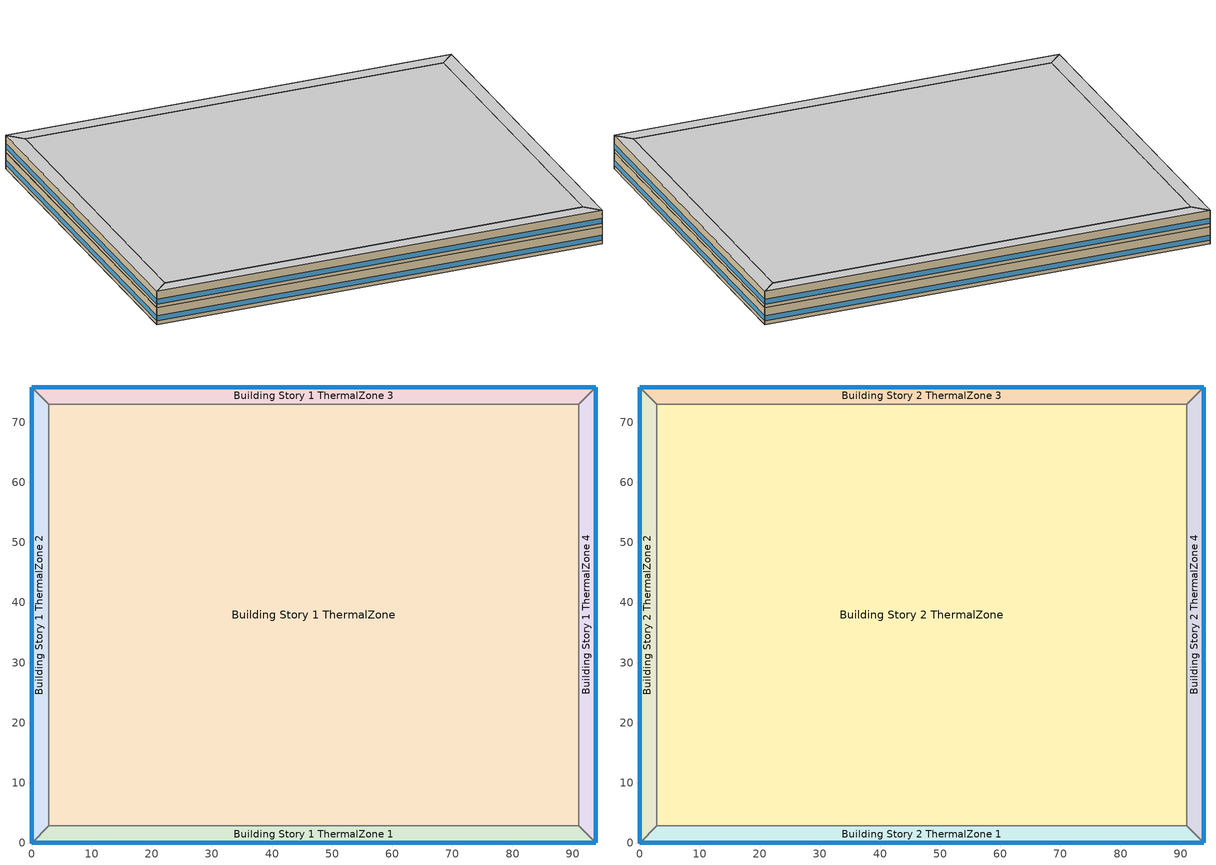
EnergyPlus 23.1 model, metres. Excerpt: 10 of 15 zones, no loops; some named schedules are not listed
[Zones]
Building Story 1 ThermalZone
 floor ground (Typical Insulated Carpeted 8in Slab Floor): 91.04,2.83 2.83,2.83 2.83,73.03 91.04,73.03 z0
 wall adiabatic (Typical Interior Wall): 2.83,2.83 91.04,2.83 91.04,73.03 2.83,73.03 2.83,2.83 z0:3.6
 ceiling adiabatic (Typical Interior Floor): 91.04,73.03 2.83,73.03 2.83,2.83 91.04,2.83 z3.6
Building Story 1 ThermalZone 1
 floor ground (Typical Insulated Carpeted 8in Slab Floor): 93.87,0 0,0 2.83,2.83 91.04,2.83 z0
 wall outside (Typical Insulated Steel Framed Exterior Wall R-20.41): 0,0 93.87,0 z0:3.6
 wall adiabatic (Typical Interior Wall): 93.87,0 91.04,2.83 2.83,2.83 0,0 z0:3.6
 window (U 0.48 SHGC 0.40 Dbl Ref-D Clr 6mm/13mm): 0.03,0 93.84,0 z0.76:1.84
 ceiling adiabatic (Typical Interior Ceiling): 91.04,2.83 2.83,2.83 0,0 93.87,0 z3.6
Building Story 1 ThermalZone 2
 floor ground (Typical Insulated Carpeted 8in Slab Floor): 0,0 0,75.85 2.83,73.03 2.83,2.83 z0
 wall outside (Typical Insulated Steel Framed Exterior Wall R-20.41): 0,75.85 0,0 z0:3.6
 wall adiabatic (Typical Interior Wall): 0,0 2.83,2.83 2.83,73.03 0,75.85 z0:3.6
 window (U 0.48 SHGC 0.40 Dbl Ref-D Clr 6mm/13mm): 0,75.83 0,0.03 z0.76:1.84
 ceiling adiabatic (Typical Interior Ceiling): 2.83,2.83 2.83,73.03 0,75.85 0,0 z3.6
Building Story 1 ThermalZone 3
 floor ground (Typical Insulated Carpeted 8in Slab Floor): 0,75.85 93.86,75.85 91.04,73.03 2.83,73.03 z0
 wall outside (Typical Insulated Steel Framed Exterior Wall R-20.41): 93.86,75.85 0,75.85 z0:3.6
 wall adiabatic (Typical Interior Wall): 0,75.85 2.83,73.03 91.04,73.03 93.86,75.85 z0:3.6
 window (U 0.48 SHGC 0.40 Dbl Ref-D Clr 6mm/13mm): 93.84,75.85 0.03,75.85 z0.76:1.84
 ceiling adiabatic (Typical Interior Ceiling): 2.83,73.03 91.04,73.03 93.86,75.85 0,75.85 z3.6
Building Story 1 ThermalZone 4
 floor ground (Typical Insulated Carpeted 8in Slab Floor): 93.86,75.85 93.87,0 91.04,2.83 91.04,73.03 z0
 wall outside (Typical Insulated Steel Framed Exterior Wall R-20.41): 93.87,0 93.86,75.85 z0:3.6
 wall adiabatic (Typical Interior Wall): 93.86,75.85 91.04,73.03 91.04,2.83 93.87,0 z0:3.6
 window (U 0.48 SHGC 0.40 Dbl Ref-D Clr 6mm/13mm): 93.87,0.03 93.86,75.83 z0.76:1.84
 ceiling adiabatic (Typical Interior Ceiling): 91.04,73.03 91.04,2.83 93.87,0 93.86,75.85 z3.6
Building Story 2 ThermalZone
 floor adiabatic (Typical Interior Floor): 91.04,2.83 2.83,2.83 2.83,73.03 91.04,73.03 z3.6
 wall adiabatic (Typical Interior Wall): 2.83,2.83 91.04,2.83 91.04,73.03 2.83,73.03 2.83,2.83 z3.6:7.2
 ceiling adiabatic (Typical Interior Ceiling): 91.04,73.03 2.83,73.03 2.83,2.83 91.04,2.83 z7.2
Building Story 2 ThermalZone 1
 floor adiabatic (Typical Interior Ceiling): 93.87,0 0,0 2.83,2.83 91.04,2.83 z3.6
 wall outside (Typical Insulated Steel Framed Exterior Wall R-20.41): 0,0 93.87,0 z3.6:7.2
 wall adiabatic (Typical Interior Wall): 93.87,0 91.04,2.83 2.83,2.83 0,0 z3.6:7.2
 window (U 0.48 SHGC 0.40 Dbl Ref-D Clr 6mm/13mm): 0.03,0 93.84,0 z4.36:5.44
 ceiling adiabatic (Typical Interior Ceiling): 91.04,2.83 2.83,2.83 0,0 93.87,0 z7.2
Building Story 2 ThermalZone 2
 floor adiabatic (Typical Interior Ceiling): 0,0 0,75.85 2.83,73.03 2.83,2.83 z3.6
 wall outside (Typical Insulated Steel Framed Exterior Wall R-20.41): 0,75.85 0,0 z3.6:7.2
 wall adiabatic (Typical Interior Wall): 0,0 2.83,2.83 2.83,73.03 0,75.85 z3.6:7.2
 window (U 0.48 SHGC 0.40 Dbl Ref-D Clr 6mm/13mm): 0,75.83 0,0.03 z4.36:5.44
 ceiling adiabatic (Typical Interior Ceiling): 2.83,2.83 2.83,73.03 0,75.85 0,0 z7.2
Building Story 2 ThermalZone 3
 floor adiabatic (Typical Interior Ceiling): 0,75.85 93.86,75.85 91.04,73.03 2.83,73.03 z3.6
 wall outside (Typical Insulated Steel Framed Exterior Wall R-20.41): 93.86,75.85 0,75.85 z3.6:7.2
 wall adiabatic (Typical Interior Wall): 0,75.85 2.83,73.03 91.04,73.03 93.86,75.85 z3.6:7.2
 window (U 0.48 SHGC 0.40 Dbl Ref-D Clr 6mm/13mm): 93.84,75.85 0.03,75.85 z4.36:5.44
 ceiling adiabatic (Typical Interior Ceiling): 2.83,73.03 91.04,73.03 93.86,75.85 0,75.85 z7.2
Building Story 2 ThermalZone 4
 floor adiabatic (Typical Interior Ceiling): 93.86,75.85 93.87,0 91.04,2.83 91.04,73.03 z3.6
 wall outside (Typical Insulated Steel Framed Exterior Wall R-20.41): 93.87,0 93.86,75.85 z3.6:7.2
 wall adiabatic (Typical Interior Wall): 93.86,75.85 91.04,73.03 91.04,2.83 93.87,0 z3.6:7.2
 window (U 0.48 SHGC 0.40 Dbl Ref-D Clr 6mm/13mm): 93.87,0.03 93.86,75.83 z4.36:5.44
 ceiling adiabatic (Typical Interior Ceiling): 91.04,73.03 91.04,2.83 93.87,0 93.86,75.85 z7.2
[Building]
bld_31: Terrain=City
[Site:Location]
Laramie General Brees Field_WY_USA: Latitude {deg}=41.3149; Longitude {deg}=-105.578; Time Zone {hr}=-7; Elevation {m}=2215
[Site:GroundTemperature:FCfactorMethod]
8.6, 2.8, -4.1, -8.8, -2.2, 0.3, 6.7, 10.1, 16.5, 20.6, 19.2, 14.7
[Site:WaterMainsTemperature]
Calculation Method=Correlation; Annual Average Outdoor Air Temperature {C}=8.96667; Maximum Difference In Monthly Average Outdoor Air Temperatures {deltaC}=26.2
[SizingPeriod:DesignDay] Day of Month=21; Dry-Bulb Temperature Range Modifier Type=DefaultMultipliers; Humidity Condition Type=Wetbulb; Barometric Pressure {Pa}=98769; Rain Indicator=No; Snow Indicator=No; Daylight Saving Time Indicator=No; Begin Environment Reset Mode=FullResetAtBeginEnvironment
Name | Month | Day Type | Maximum Dry-Bulb Temperature {C} | Daily Dry-Bulb Temperature Range {deltaC} | Wetbulb or DewPoint at Maximum Dry-Bulb {C} | Wind Speed {m/s} | Wind Direction {deg} | Solar Model Indicator | ASHRAE Clear Sky Optical Depth for Beam Irradiance (taub) | ASHRAE Clear Sky Optical Depth for Diffuse Irradiance (taud) | Sky Clearness
Buffalo Niagara Intl Ap Ann Clg .4% Condns DB=>MWB 1 | 7 | SummerDesignDay | 30.3 | 9.3 | 21.8 | 5.7 | 240 | ASHRAETau | 0.462 | 2.001
Buffalo Niagara Intl Ap Ann Clg .4% Condns WB=>MDB 1 | 7 | SummerDesignDay | 27.8 | 9.3 | 23.8 | 5.7 | 240 | ASHRAETau | 0.462 | 2.001
Buffalo Niagara Intl Ap Ann Htg 99.6% Condns DB 1 | 1 | WinterDesignDay | -16.3 | 0 | -16.3 | 5.1 | 270 | ASHRAEClearSky |  |  | 0
[Material] Thermal Absorptance=0.9; Solar Absorptance=0.7
Name | Roughness | Thickness {m} | Conductivity {W/m-K} | Density {kg/m3} | Specific Heat {J/kg-K} | Visible Absorptance
100mm Normalweight concrete floor | MediumRough | 0.1016 | 2.31045 | 2322 | 832.557 | 0.7
25mm Stucco | Smooth | 0.0254 | 0.72 | 1856 | 840 | 0.7
5/8 in. Gypsum Board | MediumSmooth | 0.0159 | 0.16 | 800 | 1090 | 0.7
8 in. Normalweight Concrete Floor | MediumRough | 0.2032 | 2.31 | 2322 | 832 | 0.7
G01 13mm gypsum board | Smooth | 0.0127 | 0.160031 | 800.001 | 1090.73 | 0.5
[Material:NoMass] Roughness=Smooth; Thermal Absorptance=0.9; Solar Absorptance=0.7
Name | Thermal Resistance {m2-K/W} | Visible Absorptance
CP02 CARPET PAD; Typical Carpet Pad | 0.21648 | 0.8
Typical Insulation R-18.23 | 3.21036 | 0.7
[WindowMaterial:Gas]
AIR 13MM: Gas Type=Air; Thickness {m}=0.0127
[WindowMaterial:Glazing] Optical Data Type=SpectralAverage; Thickness {m}=0.006; Infrared Transmittance at Normal Incidence=0; Front Side Infrared Hemispherical Emissivity=0.84; Conductivity {W/m-K}=0.9; Dirt Correction Factor for Solar and Visible Transmittance=1; Solar Diffusing=No
Name | Solar Transmittance at Normal Incidence | Front Side Solar Reflectance at Normal Incidence | Back Side Solar Reflectance at Normal Incidence | Visible Transmittance at Normal Incidence | Front Side Visible Reflectance at Normal Incidence | Back Side Visible Reflectance at Normal Incidence | Back Side Infrared Hemispherical Emissivity
CLEAR 6MM | 0.775 | 0.071 | 0.071 | 0.881 | 0.08 | 0.08 | 0.84
REF D CLEAR 6MM | 0.429 | 0.308 | 0.379 | 0.334 | 0.453 | 0.505 | 0.82
[Construction]
InteriorFurnishings 1: Std Wood 6inch 1
InteriorFurnishings 2: Std Wood 6inch 2
Typical Insulated Carpeted 8in Slab Floor: 8 in. Normalweight Concrete Floor, Typical Carpet Pad
Typical Insulated Steel Framed Exterior Wall R-20.41: 25mm Stucco, 5/8 in. Gypsum Board, Typical Insulation R-18.23, 5/8 in. Gypsum Board
Typical Interior Ceiling: CP02 CARPET PAD, 100mm Normalweight concrete floor
Typical Interior Floor: 100mm Normalweight concrete floor, CP02 CARPET PAD
Typical Interior Wall: G01 13mm gypsum board, G01 13mm gypsum board
U 0.48 SHGC 0.40 Dbl Ref-D Clr 6mm/13mm: REF D CLEAR 6MM, AIR 13MM, CLEAR 6MM
[SurfaceProperty:SurroundingSurfaces] Surrounding Surface 1=SurroundingSurface1; Surrounding Surface 1 View Factor=0.5
Name | Surrounding Surface 1 Temperature Schedule
SrdSurfs:Surface 56 | Srf-Surface 56-Tmp
SrdSurfs:Surface 44 | Srf-Surface 44-Tmp
SrdSurfs:Surface 50 | Srf-Surface 50-Tmp
SrdSurfs:Surface 38 | Srf-Surface 38-Tmp
[SurfaceProperty:LocalEnvironment]
Name | Exterior Surface | Surrounding Surfaces Object
LocEnv:Surface 44 | Surface 44 | SrdSurfs:Surface 56
LocEnv:Surface 56 | Surface 56 | SrdSurfs:Surface 44
LocEnv:Surface 50 | Surface 50 | SrdSurfs:Surface 38
LocEnv:Surface 38 | Surface 38 | SrdSurfs:Surface 50
[Zone] Part of Total Floor Area=Yes
Name | Multiplier
Building Story 1 ThermalZone; Building Story 1 ThermalZone 1; Building Story 1 ThermalZone 2; Building Story 1 ThermalZone 3; Building Story 1 ThermalZone 4 | 1
Building Story 2 ThermalZone; Building Story 2 ThermalZone 1; Building Story 2 ThermalZone 2; Building Story 2 ThermalZone 3; Building Story 2 ThermalZone 4 | 28
[Space]
Name | Zone | Space Type
Building Story 1 Space | Building Story 1 ThermalZone | Story Ground Blended Space Type
Building Story 1 Space 1 | Building Story 1 ThermalZone 1 | Story Ground Blended Space Type
Building Story 1 Space 2 | Building Story 1 ThermalZone 2 | Story Ground Blended Space Type
Building Story 1 Space 3 | Building Story 1 ThermalZone 3 | Story Ground Blended Space Type
Building Story 1 Space 4 | Building Story 1 ThermalZone 4 | Story Ground Blended Space Type
Building Story 2 Space | Building Story 2 ThermalZone | Story Mid Blended Space Type
Building Story 2 Space 1 | Building Story 2 ThermalZone 1 | Story Mid Blended Space Type
Building Story 2 Space 2 | Building Story 2 ThermalZone 2 | Story Mid Blended Space Type
Building Story 2 Space 3 | Building Story 2 ThermalZone 3 | Story Mid Blended Space Type
Building Story 2 Space 4 | Building Story 2 ThermalZone 4 | Story Mid Blended Space Type
[SpaceList]
Story Ground Blended Space Type: Building Story 1 Space 2, Building Story 1 Space 4, Building Story 1 Space, Building Story 1 Space 1, Building Story 1 Space 3
Story Mid Blended Space Type: Building Story 2 Space 1, Building Story 2 Space, Building Story 2 Space 2, Building Story 2 Space 3, Building Story 2 Space 4
[InternalMass]
Name | Construction | Zone or ZoneList | Space or SpaceList | Surface Area {m2}
Building Story 1 Space 2 Office OfficeLarge Data Center A  - Story Ground Mass; Building Story 1 Space 2 Office OfficeLarge Data Center C  - Story Ground Mass | InteriorFurnishings 1 | Building Story 1 ThermalZone 2 | Building Story 1 Space 2 | 0.424495
Building Story 1 Space 4 Office OfficeLarge Data Center A  - Story Ground Mass; Building Story 1 Space 4 Office OfficeLarge Data Center C  - Story Ground Mass | InteriorFurnishings 1 | Building Story 1 ThermalZone 4 | Building Story 1 Space 4 | 0.424495
Building Story 1 Space Office OfficeLarge Data Center A  - Story Ground Mass; Building Story 1 Space Office OfficeLarge Data Center C  - Story Ground Mass | InteriorFurnishings 1 | Building Story 1 ThermalZone | Building Story 1 Space | 12.7256
Building Story 1 Space 1 Office OfficeLarge Data Center A  - Story Ground Mass; Building Story 1 Space 1 Office OfficeLarge Data Center C  - Story Ground Mass | InteriorFurnishings 1 | Building Story 1 ThermalZone 1 | Building Story 1 Space 1 | 0.529192
Building Story 1 Space 3 Office OfficeLarge Data Center A  - Story Ground Mass; Building Story 1 Space 3 Office OfficeLarge Data Center C  - Story Ground Mass | InteriorFurnishings 1 | Building Story 1 ThermalZone 3 | Building Story 1 Space 3 | 0.529189
Building Story 1 Space 2 Office OfficeLarge Data Center B  - Story Ground Mass | InteriorFurnishings 1 | Building Story 1 ThermalZone 2 | Building Story 1 Space 2 | 3.81072
Building Story 1 Space 4 Office OfficeLarge Data Center B  - Story Ground Mass | InteriorFurnishings 1 | Building Story 1 ThermalZone 4 | Building Story 1 Space 4 | 3.81072
Building Story 1 Space Office OfficeLarge Data Center B  - Story Ground Mass | InteriorFurnishings 1 | Building Story 1 ThermalZone | Building Story 1 Space | 114.239
Building Story 1 Space 1 Office OfficeLarge Data Center B  - Story Ground Mass | InteriorFurnishings 1 | Building Story 1 ThermalZone 1 | Building Story 1 Space 1 | 4.75059
Building Story 1 Space 3 Office OfficeLarge Data Center B  - Story Ground Mass | InteriorFurnishings 1 | Building Story 1 ThermalZone 3 | Building Story 1 Space 3 | 4.75057
Building Story 1 Space 2 Office OfficeLarge Main Data Center A  - Story Ground Mass; Building Story 1 Space 2 Office OfficeLarge Main Data Center C  - Story Ground Mass | InteriorFurnishings 1 | Building Story 1 ThermalZone 2 | Building Story 1 Space 2 | 0.763187
Building Story 1 Space 4 Office OfficeLarge Main Data Center A  - Story Ground Mass; Building Story 1 Space 4 Office OfficeLarge Main Data Center C  - Story Ground Mass | InteriorFurnishings 1 | Building Story 1 ThermalZone 4 | Building Story 1 Space 4 | 0.763187
Building Story 1 Space Office OfficeLarge Main Data Center A  - Story Ground Mass; Building Story 1 Space Office OfficeLarge Main Data Center C  - Story Ground Mass | InteriorFurnishings 1 | Building Story 1 ThermalZone | Building Story 1 Space | 22.8791
Building Story 1 Space 1 Office OfficeLarge Main Data Center A  - Story Ground Mass; Building Story 1 Space 1 Office OfficeLarge Main Data Center C  - Story Ground Mass | InteriorFurnishings 1 | Building Story 1 ThermalZone 1 | Building Story 1 Space 1 | 0.951419
Building Story 1 Space 3 Office OfficeLarge Main Data Center A  - Story Ground Mass; Building Story 1 Space 3 Office OfficeLarge Main Data Center C  - Story Ground Mass | InteriorFurnishings 1 | Building Story 1 ThermalZone 3 | Building Story 1 Space 3 | 0.951415
Building Story 1 Space 2 Office OfficeLarge Main Data Center B  - Story Ground Mass | InteriorFurnishings 1 | Building Story 1 ThermalZone 2 | Building Story 1 Space 2 | 6.85119
Building Story 1 Space 4 Office OfficeLarge Main Data Center B  - Story Ground Mass | InteriorFurnishings 1 | Building Story 1 ThermalZone 4 | Building Story 1 Space 4 | 6.85119
Building Story 1 Space Office OfficeLarge Main Data Center B  - Story Ground Mass | InteriorFurnishings 1 | Building Story 1 ThermalZone | Building Story 1 Space | 205.387
Building Story 1 Space 1 Office OfficeLarge Main Data Center B  - Story Ground Mass | InteriorFurnishings 1 | Building Story 1 ThermalZone 1 | Building Story 1 Space 1 | 8.54096
Building Story 1 Space 3 Office OfficeLarge Main Data Center B  - Story Ground Mass | InteriorFurnishings 1 | Building Story 1 ThermalZone 3 | Building Story 1 Space 3 | 8.54092
Building Story 1 Space 2 SecondarySchool Auditorium A  - Story Ground Mass; Building Story 1 Space 2 SecondarySchool Auditorium C  - Story Ground Mass | InteriorFurnishings 1 | Building Story 1 ThermalZone 2 | Building Story 1 Space 2 | 3.41402
Building Story 1 Space 4 SecondarySchool Auditorium A  - Story Ground Mass; Building Story 1 Space 4 SecondarySchool Auditorium C  - Story Ground Mass | InteriorFurnishings 1 | Building Story 1 ThermalZone 4 | Building Story 1 Space 4 | 3.41402
Building Story 1 Space SecondarySchool Auditorium A  - Story Ground Mass; Building Story 1 Space SecondarySchool Auditorium C  - Story Ground Mass | InteriorFurnishings 1 | Building Story 1 ThermalZone | Building Story 1 Space | 102.347
Building Story 1 Space 1 SecondarySchool Auditorium A  - Story Ground Mass; Building Story 1 Space 1 SecondarySchool Auditorium C  - Story Ground Mass | InteriorFurnishings 1 | Building Story 1 ThermalZone 1 | Building Story 1 Space 1 | 4.25605
Building Story 1 Space 3 SecondarySchool Auditorium A  - Story Ground Mass; Building Story 1 Space 3 SecondarySchool Auditorium C  - Story Ground Mass | InteriorFurnishings 1 | Building Story 1 ThermalZone 3 | Building Story 1 Space 3 | 4.25603
Building Story 1 Space 2 SecondarySchool Auditorium B  - Story Ground Mass | InteriorFurnishings 1 | Building Story 1 ThermalZone 2 | Building Story 1 Space 2 | 30.6479
Building Story 1 Space 4 SecondarySchool Auditorium B  - Story Ground Mass | InteriorFurnishings 1 | Building Story 1 ThermalZone 4 | Building Story 1 Space 4 | 30.6479
Building Story 1 Space SecondarySchool Auditorium B  - Story Ground Mass | InteriorFurnishings 1 | Building Story 1 ThermalZone | Building Story 1 Space | 918.772
Building Story 1 Space 1 SecondarySchool Auditorium B  - Story Ground Mass | InteriorFurnishings 1 | Building Story 1 ThermalZone 1 | Building Story 1 Space 1 | 38.2069
Building Story 1 Space 3 SecondarySchool Auditorium B  - Story Ground Mass | InteriorFurnishings 1 | Building Story 1 ThermalZone 3 | Building Story 1 Space 3 | 38.2067
Building Story 1 Space 2 SecondarySchool Cafeteria A  - Story Ground Mass; Building Story 1 Space 2 SecondarySchool Cafeteria C  - Story Ground Mass | InteriorFurnishings 1 | Building Story 1 ThermalZone 2 | Building Story 1 Space 2 | 2.16086
Building Story 1 Space 4 SecondarySchool Cafeteria A  - Story Ground Mass; Building Story 1 Space 4 SecondarySchool Cafeteria C  - Story Ground Mass | InteriorFurnishings 1 | Building Story 1 ThermalZone 4 | Building Story 1 Space 4 | 2.16086
Building Story 1 Space SecondarySchool Cafeteria A  - Story Ground Mass; Building Story 1 Space SecondarySchool Cafeteria C  - Story Ground Mass | InteriorFurnishings 1 | Building Story 1 ThermalZone | Building Story 1 Space | 64.7788
Building Story 1 Space 1 SecondarySchool Cafeteria A  - Story Ground Mass; Building Story 1 Space 1 SecondarySchool Cafeteria C  - Story Ground Mass | InteriorFurnishings 1 | Building Story 1 ThermalZone 1 | Building Story 1 Space 1 | 2.69381
Building Story 1 Space 3 SecondarySchool Cafeteria A  - Story Ground Mass; Building Story 1 Space 3 SecondarySchool Cafeteria C  - Story Ground Mass | InteriorFurnishings 1 | Building Story 1 ThermalZone 3 | Building Story 1 Space 3 | 2.6938
Building Story 1 Space 2 SecondarySchool Cafeteria B  - Story Ground Mass | InteriorFurnishings 1 | Building Story 1 ThermalZone 2 | Building Story 1 Space 2 | 19.3982
Building Story 1 Space 4 SecondarySchool Cafeteria B  - Story Ground Mass | InteriorFurnishings 1 | Building Story 1 ThermalZone 4 | Building Story 1 Space 4 | 19.3982
Building Story 1 Space SecondarySchool Cafeteria B  - Story Ground Mass | InteriorFurnishings 1 | Building Story 1 ThermalZone | Building Story 1 Space | 581.525
Building Story 1 Space 1 SecondarySchool Cafeteria B  - Story Ground Mass | InteriorFurnishings 1 | Building Story 1 ThermalZone 1 | Building Story 1 Space 1 | 24.1825
Building Story 1 Space 3 SecondarySchool Cafeteria B  - Story Ground Mass | InteriorFurnishings 1 | Building Story 1 ThermalZone 3 | Building Story 1 Space 3 | 24.1824
Building Story 1 Space 2 SecondarySchool Classroom A  - Story Ground Mass; Building Story 1 Space 2 SecondarySchool Classroom C  - Story Ground Mass | InteriorFurnishings 1 | Building Story 1 ThermalZone 2 | Building Story 1 Space 2 | 4.96763
Building Story 1 Space 4 SecondarySchool Classroom A  - Story Ground Mass; Building Story 1 Space 4 SecondarySchool Classroom C  - Story Ground Mass | InteriorFurnishings 1 | Building Story 1 ThermalZone 4 | Building Story 1 Space 4 | 4.96763
Building Story 1 Space SecondarySchool Classroom A  - Story Ground Mass; Building Story 1 Space SecondarySchool Classroom C  - Story Ground Mass | InteriorFurnishings 1 | Building Story 1 ThermalZone | Building Story 1 Space | 148.921
Building Story 1 Space 1 SecondarySchool Classroom A  - Story Ground Mass; Building Story 1 Space 1 SecondarySchool Classroom C  - Story Ground Mass | InteriorFurnishings 1 | Building Story 1 ThermalZone 1 | Building Story 1 Space 1 | 6.19284
Building Story 1 Space 3 SecondarySchool Classroom A  - Story Ground Mass; Building Story 1 Space 3 SecondarySchool Classroom C  - Story Ground Mass | InteriorFurnishings 1 | Building Story 1 ThermalZone 3 | Building Story 1 Space 3 | 6.19282
Building Story 1 Space 2 SecondarySchool Classroom A end_b - Story Ground Mass; Building Story 1 Space 2 SecondarySchool Classroom C end_b - Story Ground Mass | InteriorFurnishings 1 | Building Story 1 ThermalZone 2 | Building Story 1 Space 2 | 7.35715
Building Story 1 Space 4 SecondarySchool Classroom A end_b - Story Ground Mass; Building Story 1 Space 4 SecondarySchool Classroom C end_b - Story Ground Mass | InteriorFurnishings 1 | Building Story 1 ThermalZone 4 | Building Story 1 Space 4 | 7.35715
Building Story 1 Space SecondarySchool Classroom A end_b - Story Ground Mass; Building Story 1 Space SecondarySchool Classroom C end_b - Story Ground Mass | InteriorFurnishings 1 | Building Story 1 ThermalZone | Building Story 1 Space | 220.555
Building Story 1 Space 1 SecondarySchool Classroom A end_b - Story Ground Mass; Building Story 1 Space 1 SecondarySchool Classroom C end_b - Story Ground Mass | InteriorFurnishings 1 | Building Story 1 ThermalZone 1 | Building Story 1 Space 1 | 9.17171
Building Story 1 Space 3 SecondarySchool Classroom A end_b - Story Ground Mass; Building Story 1 Space 3 SecondarySchool Classroom C end_b - Story Ground Mass | InteriorFurnishings 1 | Building Story 1 ThermalZone 3 | Building Story 1 Space 3 | 9.17167
Building Story 1 Space 2 SecondarySchool ComputerRoom A  - Story Ground Mass; Building Story 1 Space 2 SecondarySchool ComputerRoom C  - Story Ground Mass | InteriorFurnishings 1 | Building Story 1 ThermalZone 2 | Building Story 1 Space 2 | 3.29887
Building Story 1 Space 4 SecondarySchool ComputerRoom A  - Story Ground Mass; Building Story 1 Space 4 SecondarySchool ComputerRoom C  - Story Ground Mass | InteriorFurnishings 1 | Building Story 1 ThermalZone 4 | Building Story 1 Space 4 | 3.29887
Building Story 1 Space SecondarySchool ComputerRoom A  - Story Ground Mass; Building Story 1 Space SecondarySchool ComputerRoom C  - Story Ground Mass | InteriorFurnishings 1 | Building Story 1 ThermalZone | Building Story 1 Space | 98.8944
Building Story 1 Space 1 SecondarySchool ComputerRoom A  - Story Ground Mass; Building Story 1 Space 1 SecondarySchool ComputerRoom C  - Story Ground Mass | InteriorFurnishings 1 | Building Story 1 ThermalZone 1 | Building Story 1 Space 1 | 4.11249
Building Story 1 Space 3 SecondarySchool ComputerRoom A  - Story Ground Mass; Building Story 1 Space 3 SecondarySchool ComputerRoom C  - Story Ground Mass | InteriorFurnishings 1 | Building Story 1 ThermalZone 3 | Building Story 1 Space 3 | 4.11248
Building Story 1 Space 2 SecondarySchool ComputerRoom B  - Story Ground Mass | InteriorFurnishings 1 | Building Story 1 ThermalZone 2 | Building Story 1 Space 2 | 29.6142
Building Story 1 Space 4 SecondarySchool ComputerRoom B  - Story Ground Mass | InteriorFurnishings 1 | Building Story 1 ThermalZone 4 | Building Story 1 Space 4 | 29.6142
Building Story 1 Space SecondarySchool ComputerRoom B  - Story Ground Mass | InteriorFurnishings 1 | Building Story 1 ThermalZone | Building Story 1 Space | 887.782
Building Story 1 Space 1 SecondarySchool ComputerRoom B  - Story Ground Mass | InteriorFurnishings 1 | Building Story 1 ThermalZone 1 | Building Story 1 Space 1 | 36.9182
Building Story 1 Space 3 SecondarySchool ComputerRoom B  - Story Ground Mass | InteriorFurnishings 1 | Building Story 1 ThermalZone 3 | Building Story 1 Space 3 | 36.918
Building Story 1 Space 2 SecondarySchool Corridor B  - Story Ground Mass | InteriorFurnishings 1 | Building Story 1 ThermalZone 2 | Building Story 1 Space 2 | 7.00467
Building Story 1 Space 4 SecondarySchool Corridor B  - Story Ground Mass | InteriorFurnishings 1 | Building Story 1 ThermalZone 4 | Building Story 1 Space 4 | 7.00467
Building Story 1 Space SecondarySchool Corridor B  - Story Ground Mass | InteriorFurnishings 1 | Building Story 1 ThermalZone | Building Story 1 Space | 209.988
Building Story 1 Space 1 SecondarySchool Corridor B  - Story Ground Mass | InteriorFurnishings 1 | Building Story 1 ThermalZone 1 | Building Story 1 Space 1 | 8.73229
Building Story 1 Space 3 SecondarySchool Corridor B  - Story Ground Mass | InteriorFurnishings 1 | Building Story 1 ThermalZone 3 | Building Story 1 Space 3 | 8.73226
Building Story 1 Space 2 SecondarySchool Corridor B end_b - Story Ground Mass | InteriorFurnishings 1 | Building Story 1 ThermalZone 2 | Building Story 1 Space 2 | 10.374
Building Story 1 Space 4 SecondarySchool Corridor B end_b - Story Ground Mass | InteriorFurnishings 1 | Building Story 1 ThermalZone 4 | Building Story 1 Space 4 | 10.374
Building Story 1 Space SecondarySchool Corridor B end_b - Story Ground Mass | InteriorFurnishings 1 | Building Story 1 ThermalZone | Building Story 1 Space | 310.996
Building Story 1 Space 1 SecondarySchool Corridor B end_b - Story Ground Mass | InteriorFurnishings 1 | Building Story 1 ThermalZone 1 | Building Story 1 Space 1 | 12.9327
Building Story 1 Space 3 SecondarySchool Corridor B end_b - Story Ground Mass | InteriorFurnishings 1 | Building Story 1 ThermalZone 3 | Building Story 1 Space 3 | 12.9326
Building Story 1 Space 2 SecondarySchool Gym A  - Story Ground Mass; Building Story 1 Space 2 SecondarySchool Gym C  - Story Ground Mass | InteriorFurnishings 1 | Building Story 1 ThermalZone 2 | Building Story 1 Space 2 | 8.86424
Building Story 1 Space 4 SecondarySchool Gym A  - Story Ground Mass; Building Story 1 Space 4 SecondarySchool Gym C  - Story Ground Mass | InteriorFurnishings 1 | Building Story 1 ThermalZone 4 | Building Story 1 Space 4 | 8.86424
Building Story 1 Space SecondarySchool Gym A  - Story Ground Mass; Building Story 1 Space SecondarySchool Gym C  - Story Ground Mass | InteriorFurnishings 1 | Building Story 1 ThermalZone | Building Story 1 Space | 265.735
Building Story 1 Space 1 SecondarySchool Gym A  - Story Ground Mass; Building Story 1 Space 1 SecondarySchool Gym C  - Story Ground Mass | InteriorFurnishings 1 | Building Story 1 ThermalZone 1 | Building Story 1 Space 1 | 11.0505
Building Story 1 Space 3 SecondarySchool Gym A  - Story Ground Mass; Building Story 1 Space 3 SecondarySchool Gym C  - Story Ground Mass | InteriorFurnishings 1 | Building Story 1 ThermalZone 3 | Building Story 1 Space 3 | 11.0505
Building Story 1 Space 2 SecondarySchool Gym A end_a - Story Ground Mass; Building Story 1 Space 2 SecondarySchool Gym C end_a - Story Ground Mass | InteriorFurnishings 1 | Building Story 1 ThermalZone 2 | Building Story 1 Space 2 | 2.28552
Building Story 1 Space 4 SecondarySchool Gym A end_a - Story Ground Mass; Building Story 1 Space 4 SecondarySchool Gym C end_a - Story Ground Mass | InteriorFurnishings 1 | Building Story 1 ThermalZone 4 | Building Story 1 Space 4 | 2.28552
Building Story 1 Space SecondarySchool Gym A end_a - Story Ground Mass; Building Story 1 Space SecondarySchool Gym C end_a - Story Ground Mass | InteriorFurnishings 1 | Building Story 1 ThermalZone | Building Story 1 Space | 68.516
Building Story 1 Space 1 SecondarySchool Gym A end_a - Story Ground Mass; Building Story 1 Space 1 SecondarySchool Gym C end_a - Story Ground Mass | InteriorFurnishings 1 | Building Story 1 ThermalZone 1 | Building Story 1 Space 1 | 2.84922
Building Story 1 Space 3 SecondarySchool Gym A end_a - Story Ground Mass; Building Story 1 Space 3 SecondarySchool Gym C end_a - Story Ground Mass | InteriorFurnishings 1 | Building Story 1 ThermalZone 3 | Building Story 1 Space 3 | 2.84921
Building Story 1 Space 2 SecondarySchool Gym B  - Story Ground Mass | InteriorFurnishings 1 | Building Story 1 ThermalZone 2 | Building Story 1 Space 2 | 79.5749
Building Story 1 Space 4 SecondarySchool Gym B  - Story Ground Mass | InteriorFurnishings 1 | Building Story 1 ThermalZone 4 | Building Story 1 Space 4 | 79.5749
Building Story 1 Space SecondarySchool Gym B  - Story Ground Mass | InteriorFurnishings 1 | Building Story 1 ThermalZone | Building Story 1 Space | 2385.52
Building Story 1 Space 1 SecondarySchool Gym B  - Story Ground Mass | InteriorFurnishings 1 | Building Story 1 ThermalZone 1 | Building Story 1 Space 1 | 99.2012
Building Story 1 Space 3 SecondarySchool Gym B  - Story Ground Mass | InteriorFurnishings 1 | Building Story 1 ThermalZone 3 | Building Story 1 Space 3 | 99.2008
Building Story 1 Space 2 SecondarySchool Gym B end_a - Story Ground Mass | InteriorFurnishings 1 | Building Story 1 ThermalZone 2 | Building Story 1 Space 2 | 20.5173
Building Story 1 Space 4 SecondarySchool Gym B end_a - Story Ground Mass | InteriorFurnishings 1 | Building Story 1 ThermalZone 4 | Building Story 1 Space 4 | 20.5173
Building Story 1 Space SecondarySchool Gym B end_a - Story Ground Mass | InteriorFurnishings 1 | Building Story 1 ThermalZone | Building Story 1 Space | 615.073
Building Story 1 Space 1 SecondarySchool Gym B end_a - Story Ground Mass | InteriorFurnishings 1 | Building Story 1 ThermalZone 1 | Building Story 1 Space 1 | 25.5777
Building Story 1 Space 3 SecondarySchool Gym B end_a - Story Ground Mass | InteriorFurnishings 1 | Building Story 1 ThermalZone 3 | Building Story 1 Space 3 | 25.5776
Building Story 1 Space 2 SecondarySchool Kitchen A  - Story Ground Mass; Building Story 1 Space 2 SecondarySchool Kitchen C  - Story Ground Mass | InteriorFurnishings 1 | Building Story 1 ThermalZone 2 | Building Story 1 Space 2 | 0.745124
Building Story 1 Space 4 SecondarySchool Kitchen A  - Story Ground Mass; Building Story 1 Space 4 SecondarySchool Kitchen C  - Story Ground Mass | InteriorFurnishings 1 | Building Story 1 ThermalZone 4 | Building Story 1 Space 4 | 0.745124
Building Story 1 Space SecondarySchool Kitchen A  - Story Ground Mass; Building Story 1 Space SecondarySchool Kitchen C  - Story Ground Mass | InteriorFurnishings 1 | Building Story 1 ThermalZone | Building Story 1 Space | 22.3375
Building Story 1 Space 1 SecondarySchool Kitchen A  - Story Ground Mass; Building Story 1 Space 1 SecondarySchool Kitchen C  - Story Ground Mass | InteriorFurnishings 1 | Building Story 1 ThermalZone 1 | Building Story 1 Space 1 | 0.9289
Building Story 1 Space 3 SecondarySchool Kitchen A  - Story Ground Mass; Building Story 1 Space 3 SecondarySchool Kitchen C  - Story Ground Mass | InteriorFurnishings 1 | Building Story 1 ThermalZone 3 | Building Story 1 Space 3 | 0.928896
Building Story 1 Space 2 SecondarySchool Kitchen B  - Story Ground Mass | InteriorFurnishings 1 | Building Story 1 ThermalZone 2 | Building Story 1 Space 2 | 6.68903
Building Story 1 Space 4 SecondarySchool Kitchen B  - Story Ground Mass | InteriorFurnishings 1 | Building Story 1 ThermalZone 4 | Building Story 1 Space 4 | 6.68903
Building Story 1 Space SecondarySchool Kitchen B  - Story Ground Mass | InteriorFurnishings 1 | Building Story 1 ThermalZone | Building Story 1 Space | 200.526
Building Story 1 Space 1 SecondarySchool Kitchen B  - Story Ground Mass | InteriorFurnishings 1 | Building Story 1 ThermalZone 1 | Building Story 1 Space 1 | 8.33881
Building Story 1 Space 3 SecondarySchool Kitchen B  - Story Ground Mass | InteriorFurnishings 1 | Building Story 1 ThermalZone 3 | Building Story 1 Space 3 | 8.33877
Building Story 1 Space 2 SecondarySchool Library A  - Story Ground Mass; Building Story 1 Space 2 SecondarySchool Library C  - Story Ground Mass | InteriorFurnishings 1 | Building Story 1 ThermalZone 2 | Building Story 1 Space 2 | 2.90598
Building Story 1 Space 4 SecondarySchool Library A  - Story Ground Mass; Building Story 1 Space 4 SecondarySchool Library C  - Story Ground Mass | InteriorFurnishings 1 | Building Story 1 ThermalZone 4 | Building Story 1 Space 4 | 2.90598
Building Story 1 Space SecondarySchool Library A  - Story Ground Mass; Building Story 1 Space SecondarySchool Library C  - Story Ground Mass | InteriorFurnishings 1 | Building Story 1 ThermalZone | Building Story 1 Space | 87.1164
Building Story 1 Space 1 SecondarySchool Library A  - Story Ground Mass; Building Story 1 Space 1 SecondarySchool Library C  - Story Ground Mass | InteriorFurnishings 1 | Building Story 1 ThermalZone 1 | Building Story 1 Space 1 | 3.62271
Building Story 1 Space 3 SecondarySchool Library A  - Story Ground Mass; Building Story 1 Space 3 SecondarySchool Library C  - Story Ground Mass | InteriorFurnishings 1 | Building Story 1 ThermalZone 3 | Building Story 1 Space 3 | 3.6227
Building Story 1 Space 2 SecondarySchool Library B  - Story Ground Mass | InteriorFurnishings 1 | Building Story 1 ThermalZone 2 | Building Story 1 Space 2 | 26.0872
Building Story 1 Space 4 SecondarySchool Library B  - Story Ground Mass | InteriorFurnishings 1 | Building Story 1 ThermalZone 4 | Building Story 1 Space 4 | 26.0872
Building Story 1 Space SecondarySchool Library B  - Story Ground Mass | InteriorFurnishings 1 | Building Story 1 ThermalZone | Building Story 1 Space | 782.05
Building Story 1 Space 1 SecondarySchool Library B  - Story Ground Mass | InteriorFurnishings 1 | Building Story 1 ThermalZone 1 | Building Story 1 Space 1 | 32.5213
Building Story 1 Space 3 SecondarySchool Library B  - Story Ground Mass | InteriorFurnishings 1 | Building Story 1 ThermalZone 3 | Building Story 1 Space 3 | 32.5212
Building Story 1 Space 2 SecondarySchool Lobby A  - Story Ground Mass; Building Story 1 Space 2 SecondarySchool Lobby C  - Story Ground Mass; Building Story 1 Space 2 SecondarySchool Restroom A  - Story Ground Mass; Building Story 1 Space 2 SecondarySchool Restroom C  - Story Ground Mass | InteriorFurnishings 1 | Building Story 1 ThermalZone 2 | Building Story 1 Space 2 | 1.4496
Building Story 1 Space 4 SecondarySchool Lobby A  - Story Ground Mass; Building Story 1 Space 4 SecondarySchool Lobby C  - Story Ground Mass; Building Story 1 Space 4 SecondarySchool Restroom A  - Story Ground Mass; Building Story 1 Space 4 SecondarySchool Restroom C  - Story Ground Mass | InteriorFurnishings 1 | Building Story 1 ThermalZone 4 | Building Story 1 Space 4 | 1.4496
Building Story 1 Space SecondarySchool Lobby A  - Story Ground Mass; Building Story 1 Space SecondarySchool Lobby C  - Story Ground Mass; Building Story 1 Space SecondarySchool Restroom A  - Story Ground Mass; Building Story 1 Space SecondarySchool Restroom C  - Story Ground Mass | InteriorFurnishings 1 | Building Story 1 ThermalZone | Building Story 1 Space | 43.4567
Building Story 1 Space 1 SecondarySchool Lobby A  - Story Ground Mass; Building Story 1 Space 1 SecondarySchool Lobby C  - Story Ground Mass; Building Story 1 Space 1 SecondarySchool Restroom A  - Story Ground Mass; Building Story 1 Space 1 SecondarySchool Restroom C  - Story Ground Mass | InteriorFurnishings 1 | Building Story 1 ThermalZone 1 | Building Story 1 Space 1 | 1.80713
Building Story 1 Space 3 SecondarySchool Lobby A  - Story Ground Mass; Building Story 1 Space 3 SecondarySchool Lobby C  - Story Ground Mass; Building Story 1 Space 3 SecondarySchool Restroom A  - Story Ground Mass; Building Story 1 Space 3 SecondarySchool Restroom C  - Story Ground Mass | InteriorFurnishings 1 | Building Story 1 ThermalZone 3 | Building Story 1 Space 3 | 1.80713
Building Story 1 Space 2 SecondarySchool Lobby B  - Story Ground Mass; Building Story 1 Space 2 SecondarySchool Restroom B  - Story Ground Mass | InteriorFurnishings 1 | Building Story 1 ThermalZone 2 | Building Story 1 Space 2 | 13.0132
Building Story 1 Space 4 SecondarySchool Lobby B  - Story Ground Mass; Building Story 1 Space 4 SecondarySchool Restroom B  - Story Ground Mass | InteriorFurnishings 1 | Building Story 1 ThermalZone 4 | Building Story 1 Space 4 | 13.0132
Building Story 1 Space SecondarySchool Lobby B  - Story Ground Mass; Building Story 1 Space SecondarySchool Restroom B  - Story Ground Mass | InteriorFurnishings 1 | Building Story 1 ThermalZone | Building Story 1 Space | 390.114
Building Story 1 Space 1 SecondarySchool Lobby B  - Story Ground Mass; Building Story 1 Space 1 SecondarySchool Restroom B  - Story Ground Mass | InteriorFurnishings 1 | Building Story 1 ThermalZone 1 | Building Story 1 Space 1 | 16.2228
Building Story 1 Space 3 SecondarySchool Lobby B  - Story Ground Mass; Building Story 1 Space 3 SecondarySchool Restroom B  - Story Ground Mass | InteriorFurnishings 1 | Building Story 1 ThermalZone 3 | Building Story 1 Space 3 | 16.2227
Building Story 1 Space 2 SecondarySchool Mechanical A  - Story Ground Mass; Building Story 1 Space 2 SecondarySchool Mechanical C  - Story Ground Mass | InteriorFurnishings 1 | Building Story 1 ThermalZone 2 | Building Story 1 Space 2 | 2.36407
Building Story 1 Space 4 SecondarySchool Mechanical A  - Story Ground Mass; Building Story 1 Space 4 SecondarySchool Mechanical C  - Story Ground Mass | InteriorFurnishings 1 | Building Story 1 ThermalZone 4 | Building Story 1 Space 4 | 2.36407
Building Story 1 Space SecondarySchool Mechanical A  - Story Ground Mass; Building Story 1 Space SecondarySchool Mechanical C  - Story Ground Mass | InteriorFurnishings 1 | Building Story 1 ThermalZone | Building Story 1 Space | 70.8709
Building Story 1 Space 1 SecondarySchool Mechanical A  - Story Ground Mass; Building Story 1 Space 1 SecondarySchool Mechanical C  - Story Ground Mass | InteriorFurnishings 1 | Building Story 1 ThermalZone 1 | Building Story 1 Space 1 | 2.94715
Building Story 1 Space 3 SecondarySchool Mechanical A  - Story Ground Mass; Building Story 1 Space 3 SecondarySchool Mechanical C  - Story Ground Mass | InteriorFurnishings 1 | Building Story 1 ThermalZone 3 | Building Story 1 Space 3 | 2.94713
Building Story 1 Space 2 SecondarySchool Mechanical B  - Story Ground Mass | InteriorFurnishings 1 | Building Story 1 ThermalZone 2 | Building Story 1 Space 2 | 21.2225
Building Story 1 Space 4 SecondarySchool Mechanical B  - Story Ground Mass | InteriorFurnishings 1 | Building Story 1 ThermalZone 4 | Building Story 1 Space 4 | 21.2225
Building Story 1 Space SecondarySchool Mechanical B  - Story Ground Mass | InteriorFurnishings 1 | Building Story 1 ThermalZone | Building Story 1 Space | 636.213
Building Story 1 Space 1 SecondarySchool Mechanical B  - Story Ground Mass | InteriorFurnishings 1 | Building Story 1 ThermalZone 1 | Building Story 1 Space 1 | 26.4568
Building Story 1 Space 3 SecondarySchool Mechanical B  - Story Ground Mass | InteriorFurnishings 1 | Building Story 1 ThermalZone 3 | Building Story 1 Space 3 | 26.4566
Building Story 1 Space 2 SecondarySchool Office A  - Story Ground Mass; Building Story 1 Space 2 SecondarySchool Office C  - Story Ground Mass | InteriorFurnishings 1 | Building Story 1 ThermalZone 2 | Building Story 1 Space 2 | 3.6782
Building Story 1 Space 4 SecondarySchool Office A  - Story Ground Mass; Building Story 1 Space 4 SecondarySchool Office C  - Story Ground Mass | InteriorFurnishings 1 | Building Story 1 ThermalZone 4 | Building Story 1 Space 4 | 3.6782
Building Story 1 Space SecondarySchool Office A  - Story Ground Mass; Building Story 1 Space SecondarySchool Office C  - Story Ground Mass | InteriorFurnishings 1 | Building Story 1 ThermalZone | Building Story 1 Space | 110.266
Building Story 1 Space 1 SecondarySchool Office A  - Story Ground Mass; Building Story 1 Space 1 SecondarySchool Office C  - Story Ground Mass | InteriorFurnishings 1 | Building Story 1 ThermalZone 1 | Building Story 1 Space 1 | 4.58539
Building Story 1 Space 3 SecondarySchool Office A  - Story Ground Mass; Building Story 1 Space 3 SecondarySchool Office C  - Story Ground Mass | InteriorFurnishings 1 | Building Story 1 ThermalZone 3 | Building Story 1 Space 3 | 4.58537
Building Story 1 Space 2 SecondarySchool Office B  - Story Ground Mass | InteriorFurnishings 1 | Building Story 1 ThermalZone 2 | Building Story 1 Space 2 | 33.0195
Building Story 1 Space 4 SecondarySchool Office B  - Story Ground Mass | InteriorFurnishings 1 | Building Story 1 ThermalZone 4 | Building Story 1 Space 4 | 33.0195
Building Story 1 Space SecondarySchool Office B  - Story Ground Mass | InteriorFurnishings 1 | Building Story 1 ThermalZone | Building Story 1 Space | 989.868
Building Story 1 Space 1 SecondarySchool Office B  - Story Ground Mass | InteriorFurnishings 1 | Building Story 1 ThermalZone 1 | Building Story 1 Space 1 | 41.1634
Building Story 1 Space 3 SecondarySchool Office B  - Story Ground Mass | InteriorFurnishings 1 | Building Story 1 ThermalZone 3 | Building Story 1 Space 3 | 41.1632
Building Story 1 Space Mass | InteriorFurnishings 2 | Building Story 1 ThermalZone | Building Story 1 Space | 12383.9
Building Story 1 Space 1 Mass | InteriorFurnishings 2 | Building Story 1 ThermalZone 1 | Building Story 1 Space 1 | 514.98
Building Story 1 Space 2 Mass | InteriorFurnishings 2 | Building Story 1 ThermalZone 2 | Building Story 1 Space 2 | 413.095
Building Story 1 Space 3 Mass | InteriorFurnishings 2 | Building Story 1 ThermalZone 3 | Building Story 1 Space 3 | 514.978
Building Story 1 Space 4 Mass | InteriorFurnishings 2 | Building Story 1 ThermalZone 4 | Building Story 1 Space 4 | 413.095
Building Story 2 Space 1 Office WholeBuilding - Lg Office A  - Story Mid Mass; Building Story 2 Space 1 Office WholeBuilding - Lg Office C  - Story Mid Mass | InteriorFurnishings 1 | Building Story 2 ThermalZone 1 | Building Story 2 Space 1 | 5.053
Building Story 2 Space Office WholeBuilding - Lg Office A  - Story Mid Mass; Building Story 2 Space Office WholeBuilding - Lg Office C  - Story Mid Mass | InteriorFurnishings 1 | Building Story 2 ThermalZone | Building Story 2 Space | 121.511
Building Story 2 Space 2 Office WholeBuilding - Lg Office A  - Story Mid Mass; Building Story 2 Space 2 Office WholeBuilding - Lg Office C  - Story Mid Mass | InteriorFurnishings 1 | Building Story 2 ThermalZone 2 | Building Story 2 Space 2 | 4.0533
Building Story 2 Space 3 Office WholeBuilding - Lg Office A  - Story Mid Mass; Building Story 2 Space 3 Office WholeBuilding - Lg Office C  - Story Mid Mass | InteriorFurnishings 1 | Building Story 2 ThermalZone 3 | Building Story 2 Space 3 | 5.05298
Building Story 2 Space 4 Office WholeBuilding - Lg Office A  - Story Mid Mass; Building Story 2 Space 4 Office WholeBuilding - Lg Office C  - Story Mid Mass | InteriorFurnishings 1 | Building Story 2 ThermalZone 4 | Building Story 2 Space 4 | 4.0533
Building Story 2 Space 1 Office WholeBuilding - Lg Office A end_b - Story Mid Mass; Building Story 2 Space 1 Office WholeBuilding - Lg Office C end_b - Story Mid Mass | InteriorFurnishings 1 | Building Story 2 ThermalZone 1 | Building Story 2 Space 1 | 2.84922
Building Story 2 Space Office WholeBuilding - Lg Office A end_b - Story Mid Mass; Building Story 2 Space Office WholeBuilding - Lg Office C end_b - Story Mid Mass | InteriorFurnishings 1 | Building Story 2 ThermalZone | Building Story 2 Space | 68.516
Building Story 2 Space 2 Office WholeBuilding - Lg Office A end_b - Story Mid Mass; Building Story 2 Space 2 Office WholeBuilding - Lg Office C end_b - Story Mid Mass | InteriorFurnishings 1 | Building Story 2 ThermalZone 2 | Building Story 2 Space 2 | 2.28552
Building Story 2 Space 3 Office WholeBuilding - Lg Office A end_b - Story Mid Mass; Building Story 2 Space 3 Office WholeBuilding - Lg Office C end_b - Story Mid Mass | InteriorFurnishings 1 | Building Story 2 ThermalZone 3 | Building Story 2 Space 3 | 2.84921
Building Story 2 Space 4 Office WholeBuilding - Lg Office A end_b - Story Mid Mass; Building Story 2 Space 4 Office WholeBuilding - Lg Office C end_b - Story Mid Mass | InteriorFurnishings 1 | Building Story 2 ThermalZone 4 | Building Story 2 Space 4 | 2.28552
Building Story 2 Space 1 Office WholeBuilding - Lg Office B  - Story Mid Mass | InteriorFurnishings 1 | Building Story 2 ThermalZone 1 | Building Story 2 Space 1 | 45.3612
Building Story 2 Space Office WholeBuilding - Lg Office B  - Story Mid Mass | InteriorFurnishings 1 | Building Story 2 ThermalZone | Building Story 2 Space | 1090.81
Building Story 2 Space 2 Office WholeBuilding - Lg Office B  - Story Mid Mass | InteriorFurnishings 1 | Building Story 2 ThermalZone 2 | Building Story 2 Space 2 | 36.3868
Building Story 2 Space 3 Office WholeBuilding - Lg Office B  - Story Mid Mass | InteriorFurnishings 1 | Building Story 2 ThermalZone 3 | Building Story 2 Space 3 | 45.361
Building Story 2 Space 4 Office WholeBuilding - Lg Office B  - Story Mid Mass | InteriorFurnishings 1 | Building Story 2 ThermalZone 4 | Building Story 2 Space 4 | 36.3868
Building Story 2 Space 1 Office WholeBuilding - Lg Office B end_b - Story Mid Mass | InteriorFurnishings 1 | Building Story 2 ThermalZone 1 | Building Story 2 Space 1 | 25.5777
Building Story 2 Space Office WholeBuilding - Lg Office B end_b - Story Mid Mass | InteriorFurnishings 1 | Building Story 2 ThermalZone | Building Story 2 Space | 615.073
Building Story 2 Space 2 Office WholeBuilding - Lg Office B end_b - Story Mid Mass | InteriorFurnishings 1 | Building Story 2 ThermalZone 2 | Building Story 2 Space 2 | 20.5173
Building Story 2 Space 3 Office WholeBuilding - Lg Office B end_b - Story Mid Mass | InteriorFurnishings 1 | Building Story 2 ThermalZone 3 | Building Story 2 Space 3 | 25.5776
Building Story 2 Space 4 Office WholeBuilding - Lg Office B end_b - Story Mid Mass | InteriorFurnishings 1 | Building Story 2 ThermalZone 4 | Building Story 2 Space 4 | 20.5173
Building Story 2 Space 1 SecondarySchool Classroom A  - Story Mid Mass; Building Story 2 Space 1 SecondarySchool Classroom C  - Story Mid Mass | InteriorFurnishings 1 | Building Story 2 ThermalZone 1 | Building Story 2 Space 1 | 116.409
Building Story 2 Space SecondarySchool Classroom A  - Story Mid Mass; Building Story 2 Space SecondarySchool Classroom C  - Story Mid Mass | InteriorFurnishings 1 | Building Story 2 ThermalZone | Building Story 2 Space | 2799.31
Building Story 2 Space 2 SecondarySchool Classroom A  - Story Mid Mass; Building Story 2 Space 2 SecondarySchool Classroom C  - Story Mid Mass | InteriorFurnishings 1 | Building Story 2 ThermalZone 2 | Building Story 2 Space 2 | 93.378
Building Story 2 Space 3 SecondarySchool Classroom A  - Story Mid Mass; Building Story 2 Space 3 SecondarySchool Classroom C  - Story Mid Mass | InteriorFurnishings 1 | Building Story 2 ThermalZone 3 | Building Story 2 Space 3 | 116.408
Building Story 2 Space 4 SecondarySchool Classroom A  - Story Mid Mass; Building Story 2 Space 4 SecondarySchool Classroom C  - Story Mid Mass | InteriorFurnishings 1 | Building Story 2 ThermalZone 4 | Building Story 2 Space 4 | 93.378
Building Story 2 Space 1 SecondarySchool Classroom A end_a - Story Mid Mass; Building Story 2 Space 1 SecondarySchool Classroom C end_a - Story Mid Mass | InteriorFurnishings 1 | Building Story 2 ThermalZone 1 | Building Story 2 Space 1 | 9.17171
Building Story 2 Space SecondarySchool Classroom A end_a - Story Mid Mass; Building Story 2 Space SecondarySchool Classroom C end_a - Story Mid Mass | InteriorFurnishings 1 | Building Story 2 ThermalZone | Building Story 2 Space | 220.555
Building Story 2 Space 2 SecondarySchool Classroom A end_a - Story Mid Mass; Building Story 2 Space 2 SecondarySchool Classroom C end_a - Story Mid Mass | InteriorFurnishings 1 | Building Story 2 ThermalZone 2 | Building Story 2 Space 2 | 7.35715
Building Story 2 Space 3 SecondarySchool Classroom A end_a - Story Mid Mass; Building Story 2 Space 3 SecondarySchool Classroom C end_a - Story Mid Mass | InteriorFurnishings 1 | Building Story 2 ThermalZone 3 | Building Story 2 Space 3 | 9.17167
Building Story 2 Space 4 SecondarySchool Classroom A end_a - Story Mid Mass; Building Story 2 Space 4 SecondarySchool Classroom C end_a - Story Mid Mass | InteriorFurnishings 1 | Building Story 2 ThermalZone 4 | Building Story 2 Space 4 | 7.35715
Building Story 2 Space 1 SecondarySchool Corridor B  - Story Mid Mass | InteriorFurnishings 1 | Building Story 2 ThermalZone 1 | Building Story 2 Space 1 | 164.143
Building Story 2 Space SecondarySchool Corridor B  - Story Mid Mass | InteriorFurnishings 1 | Building Story 2 ThermalZone | Building Story 2 Space | 3947.21
Building Story 2 Space 2 SecondarySchool Corridor B  - Story Mid Mass | InteriorFurnishings 1 | Building Story 2 ThermalZone 2 | Building Story 2 Space 2 | 131.669
Building Story 2 Space 3 SecondarySchool Corridor B  - Story Mid Mass | InteriorFurnishings 1 | Building Story 2 ThermalZone 3 | Building Story 2 Space 3 | 164.143
Building Story 2 Space 4 SecondarySchool Corridor B  - Story Mid Mass | InteriorFurnishings 1 | Building Story 2 ThermalZone 4 | Building Story 2 Space 4 | 131.669
Building Story 2 Space 1 SecondarySchool Corridor B end_a - Story Mid Mass | InteriorFurnishings 1 | Building Story 2 ThermalZone 1 | Building Story 2 Space 1 | 12.9327
Building Story 2 Space SecondarySchool Corridor B end_a - Story Mid Mass | InteriorFurnishings 1 | Building Story 2 ThermalZone | Building Story 2 Space | 310.996
Building Story 2 Space 2 SecondarySchool Corridor B end_a - Story Mid Mass | InteriorFurnishings 1 | Building Story 2 ThermalZone 2 | Building Story 2 Space 2 | 10.374
Building Story 2 Space 3 SecondarySchool Corridor B end_a - Story Mid Mass | InteriorFurnishings 1 | Building Story 2 ThermalZone 3 | Building Story 2 Space 3 | 12.9326
Building Story 2 Space 4 SecondarySchool Corridor B end_a - Story Mid Mass | InteriorFurnishings 1 | Building Story 2 ThermalZone 4 | Building Story 2 Space 4 | 10.374
Building Story 2 Space Mass | InteriorFurnishings 2 | Building Story 2 ThermalZone | Building Story 2 Space | 12383.9
Building Story 2 Space 1 Mass | InteriorFurnishings 2 | Building Story 2 ThermalZone 1 | Building Story 2 Space 1 | 514.98
Building Story 2 Space 2 Mass | InteriorFurnishings 2 | Building Story 2 ThermalZone 2 | Building Story 2 Space 2 | 413.095
Building Story 2 Space 3 Mass | InteriorFurnishings 2 | Building Story 2 ThermalZone 3 | Building Story 2 Space 3 | 514.978
Building Story 2 Space 4 Mass | InteriorFurnishings 2 | Building Story 2 ThermalZone 4 | Building Story 2 Space 4 | 413.095
[Lights] Zone or ZoneList or Space or SpaceList=Story Ground Blended Space Type; Design Level Calculation Method=Watts/Area; Return Air Fraction=0; Fraction Visible=0.2; Fraction Replaceable=1
Name | Schedule | Watts per Zone Floor Area {W/m2} | Fraction Radiant
Office OfficeLarge Data Center Lights 1 | OfficeLarge BLDG_LIGHT_SCH_2013 | 0.0995619 | 0.7
Office OfficeLarge Main Data Center Lights 1 | OfficeLarge BLDG_LIGHT_SCH_2013 | 0.179 | 0.7
SecondarySchool Auditorium Lights 1 | SchoolSecondary BLDG_LIGHT_SCH_2013 | 0.615196 | 0.37
SecondarySchool Cafeteria Lights 1 | SchoolSecondary BLDG_LIGHT_SCH_2013 | 0.401741 | 0.37
SecondarySchool Classroom Lights 1 | SchoolSecondary BLDG_LIGHT_CLASSROOM_SCH_2013 | 0.796436 | 0.37
SecondarySchool ComputerRoom Lights 1 | SchoolSecondary BLDG_LIGHT_CLASSROOM_SCH_2013 | 1.17002 | 0.37
SecondarySchool Corridor Lights 1 | SchoolSecondary BLDG_LIGHT_CORRIDOR_SCH_2013 | 0.29887 | 0.37
SecondarySchool Gym Lights 1 | SchoolSecondary BLDG_LIGHT_GYM_SCH_2013 | 2.29617 | 0.37
SecondarySchool Kitchen Lights 1 | SchoolSecondary BLDG_LIGHT_SCH_2013 | 0.257882 | 0.37
SecondarySchool Library Lights 1 | SchoolSecondary BLDG_LIGHT_LIBRARY_SCH_2013 | 0.989115 | 0.37
SecondarySchool Lobby Lights 1 | SchoolSecondary BLDG_LIGHT_LOBBYFLR1_SCH_2013 | 0.373163 | 0.37
SecondarySchool Mechanical Lights 1 | SchoolSecondary BLDG_LIGHT_MECHANICAL_SCH_2013 | 0.283999 | 0.37
SecondarySchool Office Lights 1 | SchoolSecondary BLDG_LIGHT_OFFICE_SCH_2013 | 1.16779 | 0.37
SecondarySchool Restroom Lights 1 | SchoolSecondary BLDG_LIGHT_BATH_SCH_2013 | 0.406333 | 0.37
[Daylighting:Controls] Lighting Control Type=Stepped; Minimum Input Power Fraction for Continuous or ContinuousOff Dimming Control=0.3; Minimum Light Output Fraction for Continuous or ContinuousOff Dimming Control=0.2; Number of Stepped Control Steps=3; Probability Lighting will be Reset When Needed in Manual Stepped Control=1; Glare Calculation Azimuth Angle of View Direction Clockwise from Zone y-Axis {deg}=-0; Maximum Allowable Discomfort Glare Index=22
Name | Zone or Space | Glare Calculation Daylighting Reference Point | Daylighting Reference Point 1 | Fraction of Lights Controlled by Reference Point 1 | Illuminance Setpoint at Reference Point 1 {lux} | Daylighting Reference Point 2 | Fraction of Lights Controlled by Reference Point 2 | Illuminance Setpoint at Reference Point 2 {lux}
Building Story 1 ThermalZone 1 DaylightingControls | Building Story 1 ThermalZone 1 | Building Story 1 Space 1 Daylt Sensor 1 | Building Story 1 Space 1 Daylt Sensor 1 | 0.659 | 538 | Building Story 1 Space 1 Daylt Sensor 2 | 0.34 | 538
Building Story 1 ThermalZone 2 DaylightingControls | Building Story 1 ThermalZone 2 | Building Story 1 Space 2 Daylt Sensor 1 | Building Story 1 Space 2 Daylt Sensor 1 | 0.66 | 538 | Building Story 1 Space 2 Daylt Sensor 2 | 0.339 | 538
Building Story 1 ThermalZone 3 DaylightingControls | Building Story 1 ThermalZone 3 | Building Story 1 Space 3 Daylt Sensor 1 | Building Story 1 Space 3 Daylt Sensor 1 | 0.659 | 538 | Building Story 1 Space 3 Daylt Sensor 2 | 0.34 | 538
Building Story 1 ThermalZone 4 DaylightingControls | Building Story 1 ThermalZone 4 | Building Story 1 Space 4 Daylt Sensor 1 | Building Story 1 Space 4 Daylt Sensor 1 | 0.66 | 538 | Building Story 1 Space 4 Daylt Sensor 2 | 0.339 | 538
Building Story 2 ThermalZone 1 DaylightingControls | Building Story 2 ThermalZone 1 | Building Story 2 Space 1 Daylt Sensor 1 | Building Story 2 Space 1 Daylt Sensor 1 | 0.659 | 215 | Building Story 2 Space 1 Daylt Sensor 2 | 0.34 | 215
Building Story 2 ThermalZone 2 DaylightingControls | Building Story 2 ThermalZone 2 | Building Story 2 Space 2 Daylt Sensor 1 | Building Story 2 Space 2 Daylt Sensor 1 | 0.66 | 215 | Building Story 2 Space 2 Daylt Sensor 2 | 0.339 | 215
Building Story 2 ThermalZone 3 DaylightingControls | Building Story 2 ThermalZone 3 | Building Story 2 Space 3 Daylt Sensor 1 | Building Story 2 Space 3 Daylt Sensor 1 | 0.659 | 215 | Building Story 2 Space 3 Daylt Sensor 2 | 0.34 | 215
Building Story 2 ThermalZone 4 DaylightingControls | Building Story 2 ThermalZone 4 | Building Story 2 Space 4 Daylt Sensor 1 | Building Story 2 Space 4 Daylt Sensor 1 | 0.66 | 215 | Building Story 2 Space 4 Daylt Sensor 2 | 0.339 | 215
[Exterior:Lights] Control Option=AstronomicalClock
Name | Schedule | Design Level {W}
Building Facades | Schedule Ruleset 1 | 1234.92
Main Entries | Schedule Ruleset 2 | 390.408
Other Doors | Schedule Ruleset 2 | 868.657
Parking Areas and Drives | Schedule Ruleset 2 | 11652.8
